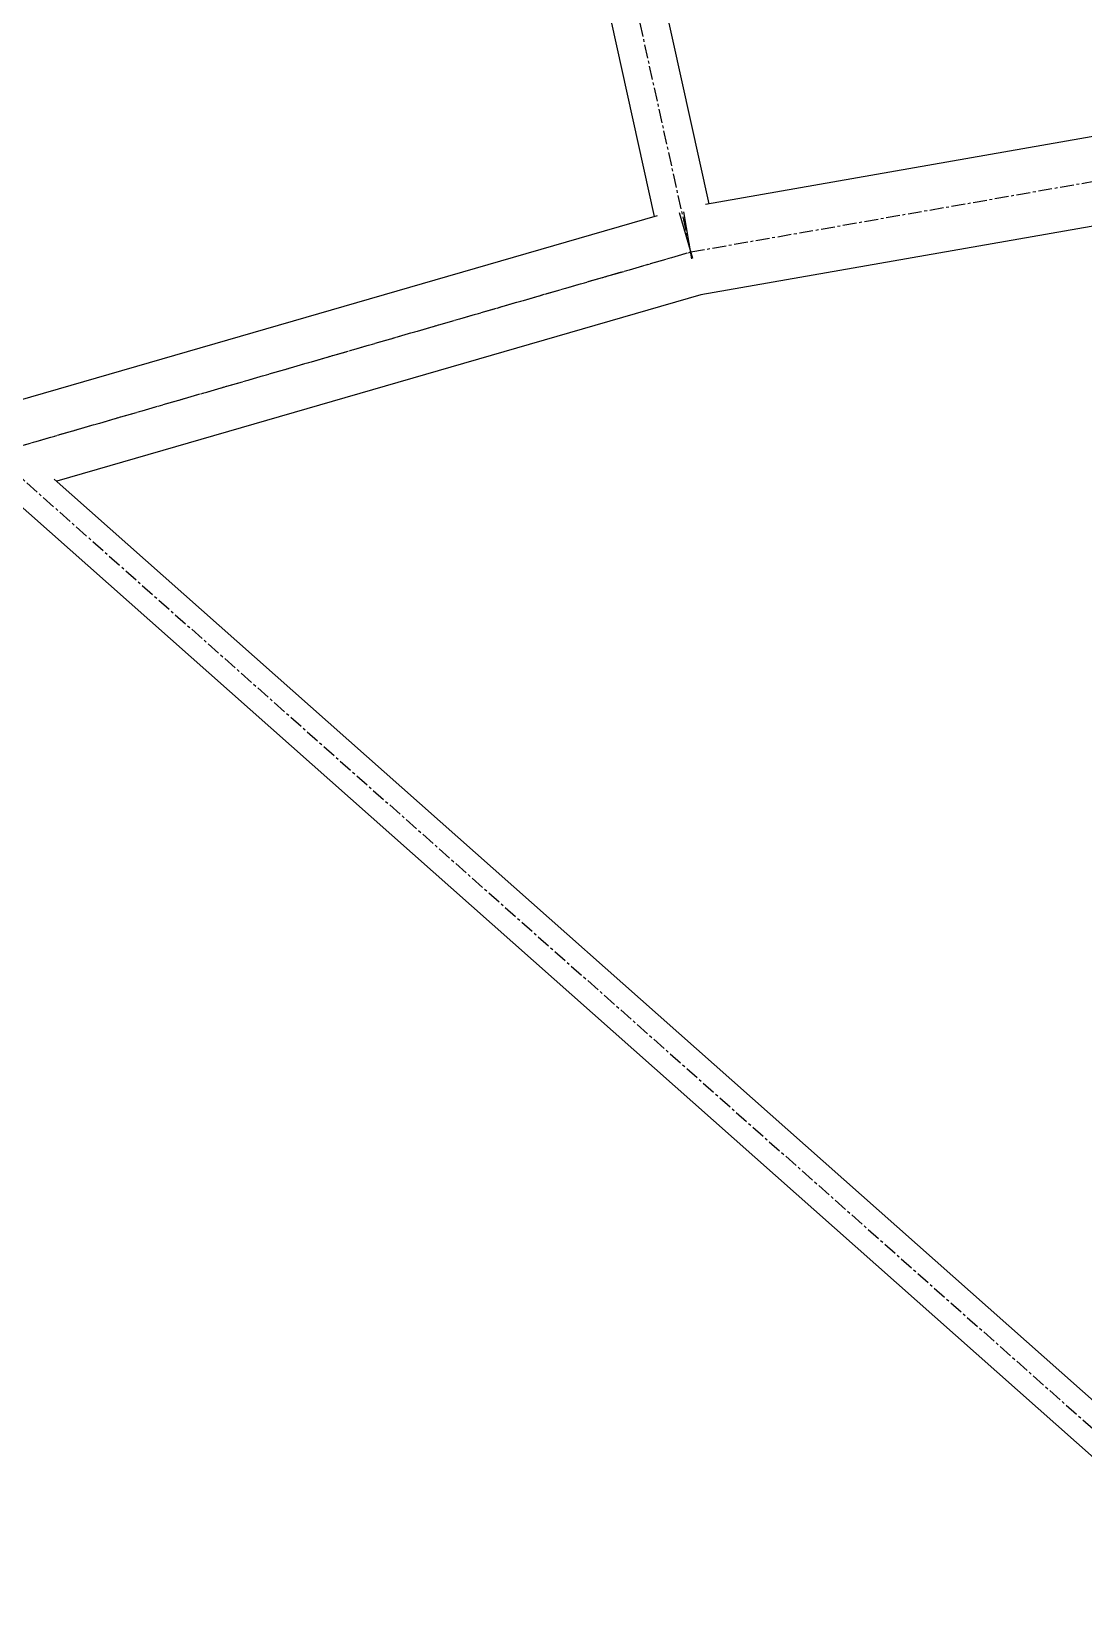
# Model space of a CAD drawing. Header units: millimetres. Extents: x 5143 to 30813, y 232 to 21408.
# Drawn here: x 11090 to 11696, y 19131 to 20038 of the extents above; entities that cross this region are included whole.
import ezdxf

# ---------------------------------------------------------------- set-up
doc = ezdxf.new("R2010")
doc.units = ezdxf.units.MM
doc.header["$LTSCALE"] = 0.25
doc.linetypes.add('CENTER', pattern=[50.8, 31.75, -6.35, 6.35, -6.35])
doc.linetypes.add('XKITLINE00', pattern=[0])

msp = doc.modelspace()

# ---------------------------------------------------------------- linework, layer by layer
at = {"color": 8, "linetype": 'CENTER'}
for p, q in [((11469.5, 19911.27), (11248.04, 20912.06)), ((11469.5, 19911.27), (11274.72, 20791.48)), ((11469.5, 19911.27), (12015, 20006.95)), ((11469.5, 19911.27), (12015, 20006.95)), ((11469.5, 19911.27), (11840, 19976.26)), ((10666.95, 19678.95), (11469.5, 19911.27)), ((10666.95, 19678.95), (11469.5, 19911.27)), ((11068.22, 19795.11), (11469.5, 19911.27)), ((11068.22, 19795.11), (11840, 19110.27))]:
    msp.add_line(p, q, dxfattribs=at)
at = {"color": 8, "linetype": 'XKITLINE00'}
for p, q in [((11311.52, 20699.88), (11479.92, 19938.89)), ((11311.53, 20699.88), (11479.93, 19938.89)), ((11280.04, 20692.69), (11448.46, 19931.62)), ((11280.05, 20692.69), (11448.47, 19931.63)), ((11763.8, 19988.68), (11478.06, 19938.56)), ((11450.22, 19932.13), (11074.82, 19823.46)), ((11470.6, 19907.46), (11462.96, 19933.86)), ((11470.19, 19907.36), (11465.44, 19934.4)), ((11763.8, 19937.11), (11475.24, 19886.49)), ((11468.66, 19916.04), (11468.16, 19915.91)), ((11468.69, 19915.87), (11468.2, 19915.76)), ((11475.24, 19886.49), (11104.53, 19779.18)), ((11763.8, 19194.18), (11103.02, 19780.52)), ((11763.8, 19161.61), (11076.49, 19771.49))]:
    msp.add_line(p, q, dxfattribs=at)
msp.add_circle((11469.5, 19911.27), 0.05, dxfattribs=at)
msp.add_circle((11469.5, 19911.27), 0.05, dxfattribs=at)
msp.add_circle((11469.5, 19911.27), 0.05, dxfattribs=at)
msp.add_circle((11469.5, 19911.27), 0.05, dxfattribs=at)
msp.add_circle((11469.5, 19911.27), 0.05, dxfattribs=at)
msp.add_circle((11469.5, 19911.27), 0.05, dxfattribs=at)
msp.add_circle((11469.5, 19911.27), 0.05, dxfattribs=at)
msp.add_circle((11469.5, 19911.27), 0.05, dxfattribs=at)
msp.add_circle((11469.5, 19911.27), 0.05, dxfattribs=at)

doc.saveas('drawing.dxf')
